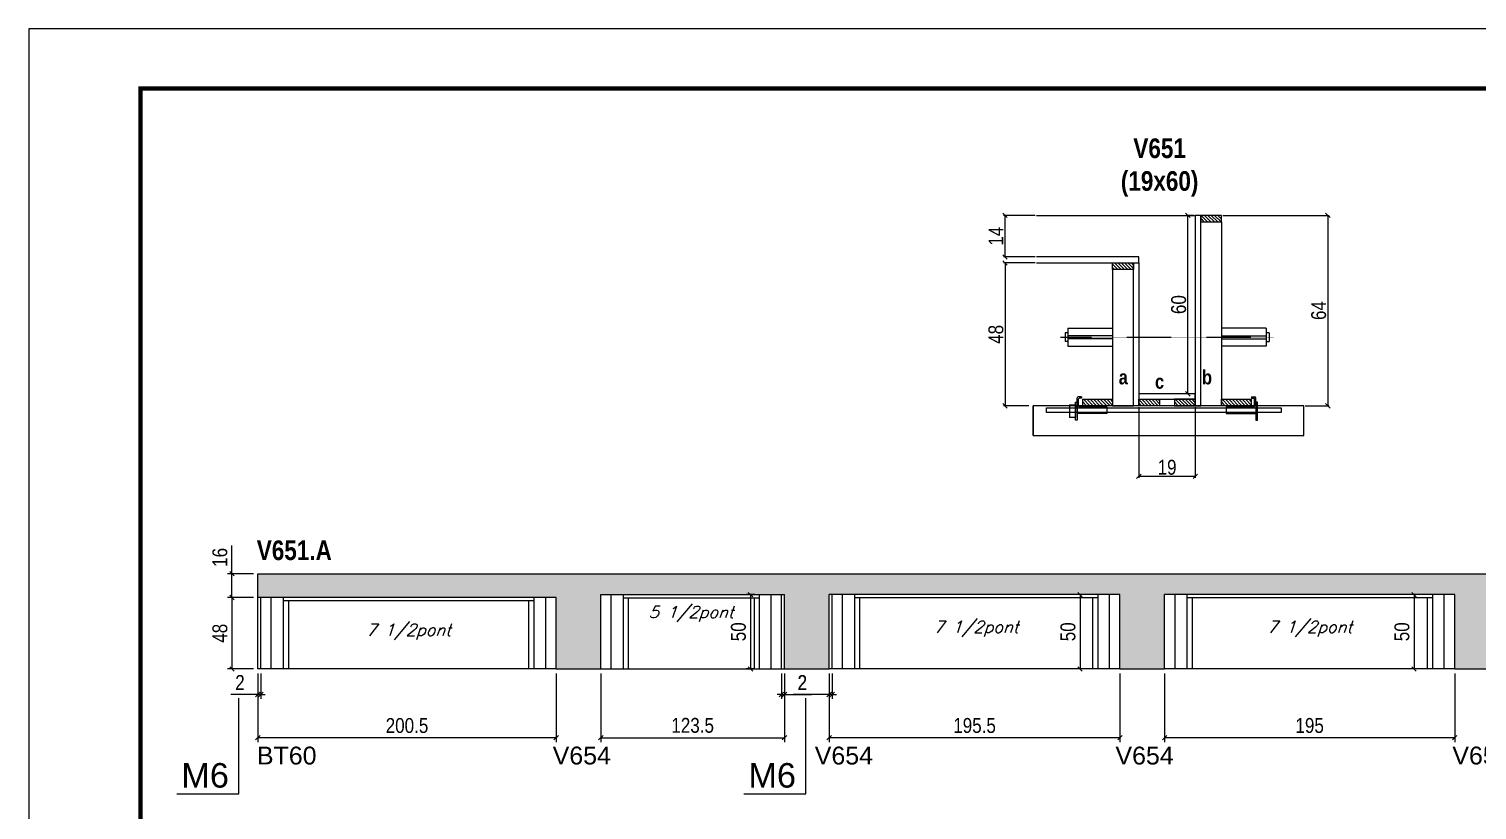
# Model space of a CAD drawing. Extents: x 3309 to 9590, y -2522 to 14608.
# Drawn here: x 3309 to 4283, y 6043 to 6568 of the extents above; entities that cross this region are included whole.
import ezdxf

# ---------------------------------------------------------------- set-up
doc = ezdxf.new("R2010")
doc.units = 0
doc.linetypes.add('DASHED', pattern=[0.75, 0.5, -0.25])
doc.linetypes.add('HIDDEN', pattern=[0.375, 0.25, -0.125])
for name, color, linetype in [('5', 5, 'Continuous'), ('barrote', 251, 'Continuous'), ('COTA', 241, 'Continuous'), ('detalhes', 4, 'Continuous'), ('NOMENCLATURA', 7, 'Continuous'), ('Painéis', 200, 'Continuous'), ('presilha', 1, 'Continuous'), ('SARR_2.2x10', 60, 'Continuous'), ('SARR_2.2x7', 40, 'Continuous'), ('SARR_3.5x7', 81, 'Continuous'), ('TENSOR', 3, 'Continuous'), ('texto', 7, 'Continuous')]:
    doc.layers.add(name, color=color, linetype=linetype)
for name, color, linetype, lineweight in [('CONCRETO', 251, 'Continuous', 25), ('Folhas', 255, 'Continuous', 9), ('SARRAFO DE PRESSAO', 251, 'DASHED', 9), ('SCO-___-LAJ', 2, 'Continuous', 0)]:
    doc.layers.add(name, color=color, linetype=linetype, lineweight=lineweight)
doc.styles.add('COTA TECNICA', font='techl___.ttf', dxfattribs={"height": 10})
doc.styles.add('COTA TECNICA 2X', font='techl___.ttf', dxfattribs={"height": 10})
doc.styles.add('Romans', font='romans.shx')
doc.styles.get("Standard").update_dxf_attribs({"font": 'arial.ttf'})
doc.styles.add('TECNICA', font='techb___.ttf', dxfattribs={"height": 10})
doc.dimstyles.new('PAINEL', dxfattribs={"dimtxt": 10, "dimasz": 3, "dimexe": 3, "dimexo": 3, "dimgap": 3, "dimtad": 1, "dimdec": 1, "dimzin": 12, "dimdsep": 46, "dimtxsty": 'COTA TECNICA', "dimblk1": 'OBLIQUE', "dimblk2": 'OBLIQUE', "dimsah": 1, "dimcen": 0.9, "dimclrd": 4, "dimclre": 4, "dimclrt": 240, "dimadec": 1, "dimazin": 3, "dimtfac": 1, "dimtdec": 1, "dimtmove": 0, "dimatfit": 3, "dimfxl": 1, "dimtolj": 1, "dimtzin": 12, "dimarcsym": 0})
doc.dimstyles.new('SECAO', dxfattribs={"dimscale": 0.333333, "dimtxt": 5, "dimasz": 9, "dimexe": 3, "dimexo": 3, "dimgap": 3, "dimtad": 1, "dimdec": 1, "dimlfac": 0.5, "dimzin": 12, "dimdsep": 46, "dimtxsty": 'COTA TECNICA 2X', "dimblk1": 'OBLIQUE', "dimblk2": 'OBLIQUE', "dimsah": 1, "dimcen": 0.9, "dimclrd": 4, "dimclre": 4, "dimclrt": 240, "dimadec": 1, "dimazin": 3, "dimtfac": 1, "dimtdec": 1, "dimtmove": 0, "dimatfit": 3, "dimfxl": 1, "dimtolj": 1, "dimtzin": 12, "dimarcsym": 0})
pattern_1 = [(135, (37290.9078, -117197.614), (-1.122532015, -1.122532015), [])]

# ---------------------------------------------------------------- blocks, each defined once
blk = doc.blocks.new('9999999999')
at = {"layer": 'Folhas'}
blk.add_lwpolyline([(98138.98, 34190.21), (99623.98, 34190.21), (99623.98, 35240.21), (98138.98, 35240.21)], close=True, dxfattribs=at)
at = {"layer": 'Folhas', "color": 30, "const_width": 3}
blk.add_lwpolyline([(98213.98, 34230.21), (99583.98, 34230.21), (99583.98, 35200.21), (98213.98, 35200.21)], close=True, dxfattribs=at)
blk = doc.blocks.new('_Oblique')
at = {"color": 0, "linetype": 'ByBlock', "lineweight": -2}
blk.add_line((-0.5, -0.5), (0.5, 0.5), dxfattribs=at)
blk = doc.blocks.new('*D876')
at = {"layer": 'COTA', "color": 4, "lineweight": -2, "transparency": 16777216}
for p, q in [((4055.37, 6313.56), (4055.37, 6266.08)), ((4093.37, 6313.56), (4093.37, 6266.08)), ((4093.37, 6267.08), (4055.37, 6267.08))]:
    blk.add_line(p, q, dxfattribs=at)
at = {"layer": 'Defpoints', "color": 0, "transparency": 16777216}
for p in [(4055.37, 6314.56), (4093.37, 6314.56), (4055.37, 6267.08)]:
    blk.add_point(p, dxfattribs=at)
at = {"layer": 'COTA', "color": 4, "lineweight": -2, "transparency": 16777216, "xscale": 3, "yscale": 3, "zscale": 3, "rotation": 180}
blk.add_blockref('_Oblique', (4055.37, 6267.08), dxfattribs=at)
at = {"layer": 'COTA', "color": 4, "lineweight": -2, "transparency": 16777216, "xscale": 3, "yscale": 3, "zscale": 3}
blk.add_blockref('_Oblique', (4093.37, 6267.08), dxfattribs=at)
at = {"layer": 'COTA', "color": 240, "transparency": 16777216, "insert": (4074.37, 6273.17), "char_height": 10, "attachment_point": 5, "style": 'COTA TECNICA 2X'}
blk.add_mtext('\\A1;19', dxfattribs=at)
blk = doc.blocks.new('PRESILHA METÁLICA 1')
at = {"layer": 'presilha'}
for p, q in [((6, 15.5), (7.5, 15.5)), ((6, -2.5), (6, 15.5)), ((7.5, 10.6), (7.5, 19.9)), ((7.5, 15.5), (7.5, -2.5)), ((12, 21), (8.6, 21)), ((9, 11.6), (9, 18.9)), ((12, 19.5), (9.6, 19.5)), ((12, 21), (12, 19.5)), ((0, 13), (6, 13)), ((0, 13), (0, 0)), ((6, 0), (0, 0)), ((6, 13), (6, 0)), ((37.5, 4.1), (7.5, 4.1)), ((37.5, 11), (9.6, 11)), ((37.5, 11), (37.5, 4.1)), ((7.5, -2.5), (6, -2.5))]:
    blk.add_line(p, q, dxfattribs=at)
for centre, radius, start, end in [((8.6, 19.9), 1.14, 90, 180), ((9.6, 18.9), 0.57, 90, 180), ((9.6, 11.6), 0.57, 180, 270)]:
    blk.add_arc(centre, radius, start, end, dxfattribs=at)
blk = doc.blocks.new('PRESILHA METÁLICA 2')
at = {"layer": 'presilha'}
for p, q in [((-5.2, 23.5), (-5.2, 22)), ((-5.2, 23.5), (-1.9, 23.5)), ((-5.2, 22), (-2.8, 22)), ((-2.2, 14.1), (-2.2, 21.4)), ((0.8, 18), (-0.8, 18)), ((-0.8, 18), (-0.8, 0)), ((-0.8, 14.6), (-0.8, 22.4)), ((0.8, 0), (0.8, 18)), ((-30.8, 13.5), (-30.8, 6.6)), ((-30.8, 13.5), (-2.8, 13.5)), ((-30.8, 6.6), (-0.8, 6.6)), ((-0.8, 0), (0.8, 0))]:
    blk.add_line(p, q, dxfattribs=at)
for centre, radius, start, end in [((-2.8, 21.4), 0.57, 0, 90), ((-1.9, 22.4), 1.14, 0, 90), ((-2.8, 14.1), 0.57, 270, 0)]:
    blk.add_arc(centre, radius, start, end, dxfattribs=at)
blk = doc.blocks.new('*D877')
at = {"layer": 'COTA', "color": 4, "lineweight": -2, "transparency": 16777216}
for p, q in [((4111.97, 6442.56), (4183.42, 6442.56)), ((4182.42, 6442.56), (4182.42, 6314.56)), ((4167.18, 6314.56), (4183.42, 6314.56))]:
    blk.add_line(p, q, dxfattribs=at)
at = {"layer": 'Defpoints', "color": 0, "transparency": 16777216}
for p in [(4110.97, 6442.56), (4166.18, 6314.56), (4182.42, 6314.56)]:
    blk.add_point(p, dxfattribs=at)
at = {"layer": 'COTA', "color": 4, "lineweight": -2, "transparency": 16777216, "xscale": 3, "yscale": 3, "zscale": 3}
for p, rotation in [((4182.42, 6442.56), 90), ((4182.42, 6314.56), 270)]:
    blk.add_blockref('_Oblique', p, dxfattribs=dict(at, rotation=rotation))
at = {"layer": 'COTA', "color": 240, "transparency": 16777216, "insert": (4176.31, 6378.56), "char_height": 10, "attachment_point": 5, "rotation": 90, "style": 'COTA TECNICA 2X'}
blk.add_mtext('\\A1;64', dxfattribs=at)
blk = doc.blocks.new('*D878')
at = {"layer": 'COTA', "color": 4, "lineweight": -2, "transparency": 16777216}
for p, q in [((3985.67, 6410.56), (3964.45, 6410.56)), ((3965.45, 6410.56), (3965.45, 6314.56)), ((3981.56, 6314.56), (3964.45, 6314.56))]:
    blk.add_line(p, q, dxfattribs=at)
at = {"layer": 'Defpoints', "color": 0, "transparency": 16777216}
for p in [(3986.67, 6410.56, 0), (3965.45, 6314.56), (3982.56, 6314.56)]:
    blk.add_point(p, dxfattribs=at)
at = {"layer": 'COTA', "color": 4, "lineweight": -2, "transparency": 16777216, "xscale": 3, "yscale": 3, "zscale": 3}
for p, rotation in [((3965.45, 6410.56), 90), ((3965.45, 6314.56), 270)]:
    blk.add_blockref('_Oblique', p, dxfattribs=dict(at, rotation=rotation))
at = {"layer": 'COTA', "color": 240, "transparency": 16777216, "insert": (3959.36, 6362.56), "char_height": 10, "attachment_point": 5, "rotation": 90, "style": 'COTA TECNICA 2X'}
blk.add_mtext('\\A1;48', dxfattribs=at)
blk = doc.blocks.new('*D879')
at = {"layer": 'COTA', "color": 4, "lineweight": -2, "transparency": 16777216}
for p, q in [((4092.37, 6442.56), (4087.3, 6442.56)), ((4088.3, 6322.56), (4088.3, 6442.56)), ((4092.37, 6322.56), (4087.3, 6322.56))]:
    blk.add_line(p, q, dxfattribs=at)
at = {"layer": 'Defpoints', "color": 0, "transparency": 16777216}
for p in [(4088.3, 6442.56), (4093.37, 6442.56), (4093.37, 6322.56)]:
    blk.add_point(p, dxfattribs=at)
at = {"layer": 'COTA', "color": 4, "lineweight": -2, "transparency": 16777216, "xscale": 3, "yscale": 3, "zscale": 3}
for p, rotation in [((4088.3, 6442.56), 90), ((4088.3, 6322.56), 270)]:
    blk.add_blockref('_Oblique', p, dxfattribs=dict(at, rotation=rotation))
at = {"layer": 'COTA', "color": 240, "transparency": 16777216, "insert": (4082.19, 6382.56), "char_height": 10, "attachment_point": 5, "rotation": 90, "style": 'COTA TECNICA 2X'}
blk.add_mtext('\\A1;60', dxfattribs=at)
blk = doc.blocks.new('*D880')
at = {"layer": 'COTA', "color": 4, "lineweight": -2, "transparency": 16777216}
for p, q in [((3985.67, 6442.56), (3964.45, 6442.56)), ((3965.45, 6414.56), (3965.45, 6442.56)), ((3985.67, 6414.56), (3964.45, 6414.56))]:
    blk.add_line(p, q, dxfattribs=at)
at = {"layer": 'Defpoints', "color": 0, "transparency": 16777216}
for p in [(3965.45, 6442.56), (3986.67, 6442.56), (3986.67, 6414.56)]:
    blk.add_point(p, dxfattribs=at)
at = {"layer": 'COTA', "color": 4, "lineweight": -2, "transparency": 16777216, "xscale": 3, "yscale": 3, "zscale": 3}
for p, rotation in [((3965.45, 6442.56), 90), ((3965.45, 6414.56), 270)]:
    blk.add_blockref('_Oblique', p, dxfattribs=dict(at, rotation=rotation))
at = {"layer": 'COTA', "color": 240, "transparency": 16777216, "insert": (3959.38, 6428.56), "char_height": 10, "attachment_point": 5, "rotation": 90, "style": 'COTA TECNICA 2X'}
blk.add_mtext('\\A1;14', dxfattribs=at)
blk = doc.blocks.new('*D882')
at = {"layer": 'COTA', "color": 4, "linetype": 'ByBlock', "lineweight": -2, "transparency": 16777216}
for p, q in [((3463.23, 6134.65), (3463.23, 6088.47)), ((3663.73, 6134.65), (3663.73, 6088.47)), ((3663.73, 6091.47), (3463.23, 6091.47))]:
    blk.add_line(p, q, dxfattribs=at)
at = {"layer": 'Defpoints', "color": 0, "linetype": 'ByBlock', "transparency": 16777216}
for p in [(3463.23, 6137.65), (3663.73, 6137.65), (3463.23, 6091.47)]:
    blk.add_point(p, dxfattribs=at)
at = {"layer": 'COTA', "color": 4, "linetype": 'ByBlock', "lineweight": -2, "transparency": 16777216, "xscale": 3, "yscale": 3, "zscale": 3, "rotation": 180}
blk.add_blockref('_Oblique', (3463.23, 6091.47), dxfattribs=at)
at = {"layer": 'COTA', "color": 4, "linetype": 'ByBlock', "lineweight": -2, "transparency": 16777216, "xscale": 3, "yscale": 3, "zscale": 3}
blk.add_blockref('_Oblique', (3663.73, 6091.47), dxfattribs=at)
at = {"layer": 'COTA', "color": 240, "linetype": 'ByBlock', "transparency": 16777216, "insert": (3563.48, 6099.58), "char_height": 10, "attachment_point": 5, "style": 'COTA TECNICA'}
blk.add_mtext('\\A1;200.5', dxfattribs=at)
blk = doc.blocks.new('*D883')
at = {"layer": 'COTA', "color": 4, "lineweight": -2, "transparency": 16777216}
for p, q in [((3463.23, 6134.65), (3463.23, 6117.53)), ((3465.23, 6134.65), (3465.23, 6117.53)), ((3463.23, 6120.53), (3445.12, 6120.53)), ((3465.23, 6120.53), (3463.23, 6120.53)), ((3465.23, 6120.53), (3468.23, 6120.53))]:
    blk.add_line(p, q, dxfattribs=at)
at = {"layer": 'Defpoints', "color": 0, "transparency": 16777216}
for p in [(3463.23, 6137.65), (3465.23, 6137.65), (3463.23, 6120.53)]:
    blk.add_point(p, dxfattribs=at)
at = {"layer": 'COTA', "color": 4, "lineweight": -2, "transparency": 16777216, "xscale": 3, "yscale": 3, "zscale": 3}
blk.add_blockref('_Oblique', (3463.23, 6120.53), dxfattribs=at)
at = {"layer": 'COTA', "color": 4, "lineweight": -2, "transparency": 16777216, "xscale": 3, "yscale": 3, "zscale": 3, "rotation": 180}
blk.add_blockref('_Oblique', (3465.23, 6120.53), dxfattribs=at)
at = {"layer": 'COTA', "color": 240, "transparency": 16777216, "insert": (3451.18, 6128.53), "char_height": 10, "attachment_point": 5, "style": 'COTA TECNICA'}
blk.add_mtext('\\A1;2', dxfattribs=at)
blk = doc.blocks.new('*D884')
at = {"layer": 'COTA', "color": 4, "linetype": 'ByBlock', "lineweight": -2, "transparency": 16777216}
for p, q in [((3693.73, 6134.65), (3693.73, 6088.47)), ((3817.23, 6134.65), (3817.23, 6088.47)), ((3693.73, 6091.47), (3817.23, 6091.47))]:
    blk.add_line(p, q, dxfattribs=at)
at = {"layer": 'Defpoints', "color": 0, "linetype": 'ByBlock', "transparency": 16777216}
for p in [(3693.73, 6137.65), (3817.23, 6137.65), (3817.23, 6091.47)]:
    blk.add_point(p, dxfattribs=at)
at = {"layer": 'COTA', "color": 4, "linetype": 'ByBlock', "lineweight": -2, "transparency": 16777216, "xscale": 3, "yscale": 3, "zscale": 3, "rotation": 180}
blk.add_blockref('_Oblique', (3693.73, 6091.47), dxfattribs=at)
at = {"layer": 'COTA', "color": 4, "linetype": 'ByBlock', "lineweight": -2, "transparency": 16777216, "xscale": 3, "yscale": 3, "zscale": 3}
blk.add_blockref('_Oblique', (3817.23, 6091.47), dxfattribs=at)
at = {"layer": 'COTA', "color": 240, "linetype": 'ByBlock', "transparency": 16777216, "insert": (3755.48, 6099.69), "char_height": 10, "attachment_point": 5, "style": 'COTA TECNICA'}
blk.add_mtext('\\A1;123.5', dxfattribs=at)
blk = doc.blocks.new('*D885')
at = {"layer": 'COTA', "color": 4, "lineweight": -2, "transparency": 16777216}
for p, q in [((3815.23, 6134.65), (3815.23, 6117.53)), ((3817.23, 6134.65), (3817.23, 6117.53)), ((3815.23, 6120.53), (3812.23, 6120.53)), ((3815.23, 6120.53), (3817.23, 6120.53)), ((3817.23, 6120.53), (3835.34, 6120.53))]:
    blk.add_line(p, q, dxfattribs=at)
at = {"layer": 'Defpoints', "color": 0, "transparency": 16777216}
for p in [(3815.23, 6137.65), (3817.23, 6137.65), (3817.23, 6120.53)]:
    blk.add_point(p, dxfattribs=at)
at = {"layer": 'COTA', "color": 4, "lineweight": -2, "transparency": 16777216, "xscale": 3, "yscale": 3, "zscale": 3}
blk.add_blockref('_Oblique', (3815.23, 6120.53), dxfattribs=at)
at = {"layer": 'COTA', "color": 4, "lineweight": -2, "transparency": 16777216, "xscale": 3, "yscale": 3, "zscale": 3, "rotation": 180}
blk.add_blockref('_Oblique', (3817.23, 6120.53), dxfattribs=at)
at = {"layer": 'COTA', "color": 240, "transparency": 16777216, "insert": (3829.29, 6128.53), "char_height": 10, "attachment_point": 5, "style": 'COTA TECNICA'}
blk.add_mtext('\\A1;2', dxfattribs=at)
blk = doc.blocks.new('*D886')
at = {"layer": 'COTA', "color": 4, "linetype": 'ByBlock', "lineweight": -2, "transparency": 16777216}
for p, q in [((3847.23, 6134.65), (3847.23, 6088.47)), ((4042.73, 6134.65), (4042.73, 6088.47)), ((4042.73, 6091.47), (3847.23, 6091.47))]:
    blk.add_line(p, q, dxfattribs=at)
at = {"layer": 'Defpoints', "color": 0, "linetype": 'ByBlock', "transparency": 16777216}
for p in [(3847.23, 6137.65), (4042.73, 6137.65), (3847.23, 6091.47)]:
    blk.add_point(p, dxfattribs=at)
at = {"layer": 'COTA', "color": 4, "linetype": 'ByBlock', "lineweight": -2, "transparency": 16777216, "xscale": 3, "yscale": 3, "zscale": 3, "rotation": 180}
blk.add_blockref('_Oblique', (3847.23, 6091.47), dxfattribs=at)
at = {"layer": 'COTA', "color": 4, "linetype": 'ByBlock', "lineweight": -2, "transparency": 16777216, "xscale": 3, "yscale": 3, "zscale": 3}
blk.add_blockref('_Oblique', (4042.73, 6091.47), dxfattribs=at)
at = {"layer": 'COTA', "color": 240, "linetype": 'ByBlock', "transparency": 16777216, "insert": (3944.98, 6099.61), "char_height": 10, "attachment_point": 5, "style": 'COTA TECNICA'}
blk.add_mtext('\\A1;195.5', dxfattribs=at)
blk = doc.blocks.new('*D887')
at = {"layer": 'COTA', "color": 4, "lineweight": -2, "transparency": 16777216}
for p, q in [((3847.23, 6134.65), (3847.23, 6117.53)), ((3849.23, 6134.65), (3849.23, 6117.53)), ((3847.23, 6120.53), (3823.07, 6120.53)), ((3849.23, 6120.53), (3847.23, 6120.53)), ((3849.23, 6120.53), (3852.23, 6120.53))]:
    blk.add_line(p, q, dxfattribs=at)
at = {"layer": 'Defpoints', "color": 0, "transparency": 16777216}
for p in [(3847.23, 6137.65), (3849.23, 6137.65), (3847.23, 6120.53)]:
    blk.add_point(p, dxfattribs=at)
at = {"layer": 'COTA', "color": 4, "lineweight": -2, "transparency": 16777216, "xscale": 3, "yscale": 3, "zscale": 3}
blk.add_blockref('_Oblique', (3847.23, 6120.53), dxfattribs=at)
at = {"layer": 'COTA', "color": 4, "lineweight": -2, "transparency": 16777216, "xscale": 3, "yscale": 3, "zscale": 3, "rotation": 180}
blk.add_blockref('_Oblique', (3849.23, 6120.53), dxfattribs=at)
at = {"layer": 'COTA', "color": 240, "transparency": 16777216, "insert": (3829.12, 6128.53), "char_height": 10, "attachment_point": 5, "style": 'COTA TECNICA'}
blk.add_mtext('\\A1;2', dxfattribs=at)
blk = doc.blocks.new('*D888')
at = {"layer": 'COTA', "color": 4, "linetype": 'ByBlock', "lineweight": -2, "transparency": 16777216}
for p, q in [((4072.73, 6134.65), (4072.73, 6088.47)), ((4267.73, 6134.65), (4267.73, 6088.47)), ((4267.73, 6091.47), (4072.73, 6091.47))]:
    blk.add_line(p, q, dxfattribs=at)
at = {"layer": 'Defpoints', "color": 0, "linetype": 'ByBlock', "transparency": 16777216}
for p in [(4072.73, 6137.65), (4267.73, 6137.65), (4072.73, 6091.47)]:
    blk.add_point(p, dxfattribs=at)
at = {"layer": 'COTA', "color": 4, "linetype": 'ByBlock', "lineweight": -2, "transparency": 16777216, "xscale": 3, "yscale": 3, "zscale": 3, "rotation": 180}
blk.add_blockref('_Oblique', (4072.73, 6091.47), dxfattribs=at)
at = {"layer": 'COTA', "color": 4, "linetype": 'ByBlock', "lineweight": -2, "transparency": 16777216, "xscale": 3, "yscale": 3, "zscale": 3}
blk.add_blockref('_Oblique', (4267.73, 6091.47), dxfattribs=at)
at = {"layer": 'COTA', "color": 240, "linetype": 'ByBlock', "transparency": 16777216, "insert": (4170.23, 6099.61), "char_height": 10, "attachment_point": 5, "style": 'COTA TECNICA'}
blk.add_mtext('\\A1;195', dxfattribs=at)
blk = doc.blocks.new('*D900')
at = {"layer": 'COTA', "color": 4, "lineweight": -2, "transparency": 16777216}
for p, q in [((3460.23, 6185.65), (3442.83, 6185.65)), ((3445.83, 6185.65), (3445.83, 6137.65)), ((3460.23, 6137.65), (3442.83, 6137.65))]:
    blk.add_line(p, q, dxfattribs=at)
at = {"layer": 'Defpoints', "color": 0, "transparency": 16777216}
for p in [(3463.23, 6185.65), (3445.83, 6137.65), (3463.23, 6137.65)]:
    blk.add_point(p, dxfattribs=at)
at = {"layer": 'COTA', "color": 4, "lineweight": -2, "transparency": 16777216, "xscale": 3, "yscale": 3, "zscale": 3}
for p, rotation in [((3445.83, 6185.65), 90), ((3445.83, 6137.65), 270)]:
    blk.add_blockref('_Oblique', p, dxfattribs=dict(at, rotation=rotation))
at = {"layer": 'COTA', "color": 240, "transparency": 16777216, "insert": (3437.73, 6161.65), "char_height": 10, "attachment_point": 5, "rotation": 90, "style": 'COTA TECNICA'}
blk.add_mtext('\\A1;48', dxfattribs=at)
blk = doc.blocks.new('*D901')
at = {"layer": 'COTA', "color": 4, "lineweight": -2, "transparency": 16777216}
for p, q in [((3445.83, 6201.65), (3445.83, 6220.67)), ((3460.23, 6201.65), (3442.83, 6201.65)), ((3445.83, 6185.65), (3445.83, 6201.65)), ((3460.23, 6185.65), (3442.83, 6185.65))]:
    blk.add_line(p, q, dxfattribs=at)
at = {"layer": 'Defpoints', "color": 0, "transparency": 16777216}
for p in [(3445.83, 6201.65), (3463.23, 6201.65), (3463.23, 6185.65)]:
    blk.add_point(p, dxfattribs=at)
at = {"layer": 'COTA', "color": 4, "lineweight": -2, "transparency": 16777216, "xscale": 3, "yscale": 3, "zscale": 3}
for p, rotation in [((3445.83, 6201.65), 90), ((3445.83, 6185.65), 270)]:
    blk.add_blockref('_Oblique', p, dxfattribs=dict(at, rotation=rotation))
at = {"layer": 'COTA', "color": 240, "transparency": 16777216, "insert": (3437.73, 6212.66), "char_height": 10, "attachment_point": 5, "rotation": 90, "style": 'COTA TECNICA'}
blk.add_mtext('\\A1;16', dxfattribs=at)
blk = doc.blocks.new('*D902')
at = {"layer": 'COTA', "color": 4, "lineweight": -2, "transparency": 16777216}
for p, q in [((3797.23, 6187.65), (3791.39, 6187.65)), ((3794.39, 6187.65), (3794.39, 6137.65)), ((3797.23, 6137.65), (3791.39, 6137.65))]:
    blk.add_line(p, q, dxfattribs=at)
at = {"layer": 'Defpoints', "color": 0, "transparency": 16777216}
for p in [(3800.23, 6187.65), (3794.39, 6137.65), (3800.23, 6137.65)]:
    blk.add_point(p, dxfattribs=at)
at = {"layer": 'COTA', "color": 4, "lineweight": -2, "transparency": 16777216, "xscale": 3, "yscale": 3, "zscale": 3}
for p, rotation in [((3794.39, 6187.65), 90), ((3794.39, 6137.65), 270)]:
    blk.add_blockref('_Oblique', p, dxfattribs=dict(at, rotation=rotation))
at = {"layer": 'COTA', "color": 240, "transparency": 16777216, "insert": (3786.28, 6162.65), "char_height": 10, "attachment_point": 5, "rotation": 90, "style": 'COTA TECNICA'}
blk.add_mtext('\\A1;50', dxfattribs=at)
blk = doc.blocks.new('*D903')
at = {"layer": 'COTA', "color": 4, "lineweight": -2, "transparency": 16777216}
for p, q in [((4024.73, 6187.65), (4012.91, 6187.65)), ((4015.91, 6187.65), (4015.91, 6137.65)), ((4024.73, 6137.65), (4012.91, 6137.65))]:
    blk.add_line(p, q, dxfattribs=at)
at = {"layer": 'Defpoints', "color": 0, "transparency": 16777216}
for p in [(4027.73, 6187.65), (4015.91, 6137.65), (4027.73, 6137.65)]:
    blk.add_point(p, dxfattribs=at)
at = {"layer": 'COTA', "color": 4, "lineweight": -2, "transparency": 16777216, "xscale": 3, "yscale": 3, "zscale": 3}
for p, rotation in [((4015.91, 6187.65), 90), ((4015.91, 6137.65), 270)]:
    blk.add_blockref('_Oblique', p, dxfattribs=dict(at, rotation=rotation))
at = {"layer": 'COTA', "color": 240, "transparency": 16777216, "insert": (4007.8, 6162.65), "char_height": 10, "attachment_point": 5, "rotation": 90, "style": 'COTA TECNICA'}
blk.add_mtext('\\A1;50', dxfattribs=at)
blk = doc.blocks.new('*D904')
at = {"layer": 'COTA', "color": 4, "lineweight": -2, "transparency": 16777216}
for p, q in [((4249.73, 6187.65), (4237.39, 6187.65)), ((4240.39, 6187.65), (4240.39, 6137.65)), ((4249.73, 6137.65), (4237.39, 6137.65))]:
    blk.add_line(p, q, dxfattribs=at)
at = {"layer": 'Defpoints', "color": 0, "transparency": 16777216}
for p in [(4252.73, 6187.65), (4240.39, 6137.65), (4252.73, 6137.65)]:
    blk.add_point(p, dxfattribs=at)
at = {"layer": 'COTA', "color": 4, "lineweight": -2, "transparency": 16777216, "xscale": 3, "yscale": 3, "zscale": 3}
for p, rotation in [((4240.39, 6187.65), 90), ((4240.39, 6137.65), 270)]:
    blk.add_blockref('_Oblique', p, dxfattribs=dict(at, rotation=rotation))
at = {"layer": 'COTA', "color": 240, "transparency": 16777216, "insert": (4232.28, 6162.65), "char_height": 10, "attachment_point": 5, "rotation": 90, "style": 'COTA TECNICA'}
blk.add_mtext('\\A1;50', dxfattribs=at)

msp = doc.modelspace()

# ---------------------------------------------------------------- hatches: boundary and pattern name
at = {"layer": 'COTA'}
h = msp.add_hatch(dxfattribs=at)
h.set_pattern_fill('AR-CONC', color=256, scale=0.03)
h.set_pattern_definition([(50, (-97.9818, 0), (5.46554, -0.4781726), [0.5715, -6.2865]), (355, (-97.982, 0), (-1.0573026, 5.7317054), [0.4572, -5.0292175]), (100.451445, (-97.5263, -0.04), (4.4082374, 5.2535326), [0.4857003, -5.3427073]), (46.1842, (-97.982, 1.524), (8.132371, -1.26127), [0.85725, -9.42975]), (96.63556, (-97.304, 1.419), (7.122124, 7.422784), [0.728551, -8.014068]), (351.18415, (-97.982, 1.524), (7.122124, 7.422784), [0.685799, -7.543792]), (21, (-97.2198, 1.143), (4.5484317, -3.067956), [0.5715, -6.2865]), (326, (-97.22, 1.143), (1.854061, 5.525639), [0.4572, -5.0292]), (71.451445, (-96.8407, 0.8873), (6.4024926, 2.457683), [0.4857003, -5.342698]), (37.5, (-97.9818, 0), (0.0926581, 2.53665117), [0, -4.96824, 0, -5.1054, 0, -5.04825]), (7.5, (-97.9818, 0), (2.0045899, 3.0054172), [0, -2.91084, 0, -4.85394, 0, -1.92405]), (327.5, (-99.681, 0), (4.06771786, -0.1718623), [0, -1.905, 0, -5.9436, 0, -7.8867]), (317.5, (-100.443, 0), (4.4438754, 0.7627947), [0, -2.4765, 0, -3.94716, 0, -5.6007])])
h.paths.add_polyline_path([(4267.73, 6137.65), (4297.73, 6137.65), (4297.73, 6172.65), (4483.73, 6172.65), (4483.73, 6239.65), (4448.73, 6239.65), (4448.73, 6201.65), (4448.73, 6186.65), (4297.73, 6186.65), (4297.73, 6201.65), (3463.23, 6201.65), (3463.23, 6185.65), (3663.73, 6185.65), (3663.73, 6137.65), (3693.73, 6137.65), (3693.73, 6187.65), (3817.23, 6187.65), (3817.23, 6137.65), (3847.23, 6137.65), (3847.23, 6187.65), (4042.73, 6187.65), (4042.73, 6137.65), (4072.73, 6137.65), (4072.73, 6187.65), (4267.73, 6187.65)])
at = {"layer": 'SARR_2.2x10'}
h = msp.add_hatch(dxfattribs=at)
h.set_pattern_fill('ANSI31', color=256, scale=0.5, angle=90)
h.set_pattern_definition([(135, (37211.3078, -117197.614), (-1.122532015, -1.122532015), [])])
h.paths.add_polyline_path([(4017.77, 6318.96), (4017.77, 6314.56), (4037.77, 6314.56), (4037.77, 6318.96)])
h = msp.add_hatch(dxfattribs=at)
h.set_pattern_fill('ANSI31', color=256, scale=0.5, angle=90)
h.set_pattern_definition([(135, (37304.5078, -117197.614), (-1.122532015, -1.122532015), [])])
h.paths.add_polyline_path([(4110.97, 6318.96), (4110.97, 6314.56), (4130.97, 6314.56), (4130.97, 6318.96)])
at = {"layer": 'SARR_2.2x7'}
h = msp.add_hatch(dxfattribs=at)
h.set_pattern_fill('ANSI31', color=256, scale=0.5, angle=90)
h.set_pattern_definition([(135, (37225.3078, -117074.014), (-1.122532015, -1.122532015), [])])
h.paths.add_polyline_path([(4096.97, 6442.56), (4096.97, 6438.16), (4110.97, 6438.16), (4110.97, 6442.56)])
h = msp.add_hatch(dxfattribs=at)
h.set_pattern_fill('ANSI31', color=256, scale=0.5, angle=90)
h.set_pattern_definition([(135, (37205.3078, -117106.014), (-1.122532015, -1.122532015), [])])
h.paths.add_polyline_path([(4051.77, 6410.56), (4051.77, 6406.16), (4037.77, 6406.16), (4037.77, 6410.56)])
h = msp.add_hatch(dxfattribs=at)
h.set_pattern_fill('ANSI31', color=256, scale=0.5, angle=90)
h.set_pattern_definition(pattern_1)
h.paths.add_polyline_path([(4069.37, 6314.56), (4069.37, 6318.96), (4055.37, 6318.96), (4055.37, 6314.56)])
h = msp.add_hatch(dxfattribs=at)
h.set_pattern_fill('ANSI31', color=256, scale=0.5, angle=90)
h.set_pattern_definition(pattern_1)
h.paths.add_polyline_path([(4079.37, 6318.96), (4079.37, 6314.56), (4093.37, 6314.56), (4093.37, 6318.96)])

# ---------------------------------------------------------------- linework, layer by layer
at = {"ltscale": 3}
for p, q in [((4007.77, 6366.65), (4007.77, 6354.65)), ((4007.77, 6366.65), (4037.77, 6366.65)), ((4140.97, 6366.65), (4110.97, 6366.65)), ((4140.97, 6366.65), (4140.97, 6354.65)), ((4005.77, 6363.65), (4005.77, 6357.65)), ((4007.77, 6363.65), (4005.77, 6363.65)), ((4007.77, 6357.65), (4005.77, 6357.65)), ((4037.77, 6361.65), (4007.77, 6361.65)), ((4037.77, 6359.65), (4007.77, 6359.65)), ((4110.97, 6361.65), (4140.97, 6361.65)), ((4110.97, 6359.65), (4140.97, 6359.65)), ((4142.97, 6363.65), (4140.97, 6363.65)), ((4140.97, 6357.65), (4142.97, 6357.65)), ((4142.97, 6363.65), (4142.97, 6357.65)), ((4007.77, 6354.65), (4037.77, 6354.65)), ((4140.97, 6354.65), (4110.97, 6354.65))]:
    msp.add_line(p, q, dxfattribs=at)
at = {"layer": 'barrote'}
msp.add_lwpolyline([(3984.31, 6294.56), (4166.23, 6294.56), (4166.23, 6314.56), (3984.31, 6314.56)], close=True, dxfattribs=at)
at = {"layer": 'CONCRETO', "linetype": 'Continuous'}
msp.add_line((3986.67, 6442.56), (4093.37, 6442.56), dxfattribs=at)
at = {"layer": 'COTA'}
for p, q in [((3463.23, 6185.65), (3463.23, 6201.65)), ((3463.23, 6201.65), (4297.73, 6201.65)), ((3663.73, 6137.65), (3693.73, 6137.65)), ((3817.23, 6137.65), (3847.23, 6137.65)), ((4042.73, 6137.65), (4072.73, 6137.65)), ((4267.73, 6137.65), (4297.73, 6137.65))]:
    msp.add_line(p, q, dxfattribs=at)
at = {"layer": 'detalhes', "color": 250}
msp.add_line((3984.31, 6294.56), (3984.31, 6314.56), dxfattribs=at)
at = {"layer": 'NOMENCLATURA', "linetype": 'Continuous'}
for p, q in [((3450.5, 6053.71), (3450.5, 6118.02)), ((3831.67, 6053.71), (3831.67, 6118.02)), ((3408.7, 6053.71), (3450.5, 6053.71)), ((3789.87, 6053.71), (3831.67, 6053.71))]:
    msp.add_line(p, q, dxfattribs=at)
at = {"layer": 'Painéis', "linetype": 'ByBlock'}
for p, q in [((3663.73, 6185.65), (3463.23, 6185.65)), ((3463.23, 6137.65), (3463.23, 6185.65)), ((3465.23, 6137.65), (3465.23, 6185.65)), ((3663.73, 6137.65), (3663.73, 6185.65)), ((3693.73, 6187.65), (3817.23, 6187.65)), ((3693.73, 6137.65), (3693.73, 6187.65)), ((3815.23, 6137.65), (3815.23, 6187.65)), ((3817.23, 6137.65), (3817.23, 6187.65)), ((4042.73, 6187.65), (3847.23, 6187.65)), ((3847.23, 6137.65), (3847.23, 6187.65)), ((3849.23, 6137.65), (3849.23, 6187.65)), ((4042.73, 6137.65), (4042.73, 6187.65)), ((4267.73, 6187.65), (4072.73, 6187.65)), ((4072.73, 6137.65), (4072.73, 6187.65)), ((4267.73, 6137.65), (4267.73, 6187.65)), ((3663.73, 6137.65), (3463.23, 6137.65)), ((3693.73, 6137.65), (3817.23, 6137.65)), ((4042.73, 6137.65), (3847.23, 6137.65)), ((4267.73, 6137.65), (4072.73, 6137.65))]:
    msp.add_line(p, q, dxfattribs=at)
at = {"layer": 'Painéis', "linetype": 'Continuous'}
for points in [[(4096.97, 6314.56), (4096.97, 6442.56), (4093.37, 6442.56), (4093.37, 6314.56)], [(4051.77, 6314.56), (4051.77, 6410.56), (4055.37, 6410.56), (4055.37, 6314.56)], [(4093.37, 6322.56), (4055.37, 6322.56), (4055.37, 6318.96), (4093.37, 6318.96)]]:
    msp.add_lwpolyline(points, close=True, dxfattribs=at)
msp.add_lwpolyline([(3986.67, 6410.56), (4055.37, 6410.56), (4055.37, 6414.56), (3986.67, 6414.56)], dxfattribs=at)
at = {"layer": 'SARR_2.2x10'}
for points in [[(4017.77, 6318.96), (4037.77, 6318.96), (4037.77, 6314.56), (4017.77, 6314.56)], [(4110.97, 6318.96), (4130.97, 6318.96), (4130.97, 6314.56), (4110.97, 6314.56)]]:
    msp.add_lwpolyline(points, close=True, dxfattribs=at)
at = {"layer": 'SARR_2.2x7', "linetype": 'Continuous'}
for p, q in [((3472.23, 6137.65), (3472.23, 6185.65)), ((3648.73, 6183.45), (3480.23, 6183.45)), ((3656.73, 6137.65), (3656.73, 6185.65)), ((3700.73, 6137.65), (3700.73, 6187.65)), ((3708.73, 6185.45), (3800.23, 6185.45)), ((3808.23, 6137.65), (3808.23, 6187.65)), ((3856.23, 6137.65), (3856.23, 6187.65)), ((4027.73, 6185.45), (3864.23, 6185.45)), ((4035.73, 6137.65), (4035.73, 6187.65)), ((4079.73, 6137.65), (4079.73, 6187.65)), ((4252.73, 6185.45), (4087.73, 6185.45)), ((4260.73, 6137.65), (4260.73, 6187.65))]:
    msp.add_line(p, q, dxfattribs=at)
at = {"layer": 'SARR_2.2x7', "elevation": 0}
for points in [[(4110.97, 6442.56), (4096.97, 6442.56), (4096.97, 6438.16), (4110.97, 6438.16)], [(4037.77, 6410.56), (4051.77, 6410.56), (4051.77, 6406.16), (4037.77, 6406.16)]]:
    msp.add_lwpolyline(points, close=True, dxfattribs=at)
at = {"layer": 'SARR_2.2x7'}
for points in [[(4055.37, 6318.96), (4069.37, 6318.96), (4069.37, 6314.56), (4055.37, 6314.56)], [(4093.37, 6318.96), (4079.37, 6318.96), (4079.37, 6314.56), (4093.37, 6314.56)]]:
    msp.add_lwpolyline(points, close=True, dxfattribs=at)
at = {"layer": 'SARR_3.5x7'}
for p, q in [((3480.23, 6185.65), (3480.23, 6137.65)), ((3483.73, 6183.45), (3483.73, 6137.65)), ((3645.23, 6183.45), (3645.23, 6137.65)), ((3648.73, 6185.65), (3648.73, 6137.65)), ((3708.73, 6187.65), (3708.73, 6137.65)), ((3712.23, 6185.45), (3712.23, 6137.65)), ((3796.73, 6185.45), (3796.73, 6137.65)), ((3800.23, 6187.65), (3800.23, 6137.65)), ((3864.23, 6187.65), (3864.23, 6137.65)), ((3867.73, 6185.45), (3867.73, 6137.65)), ((4024.23, 6185.45), (4024.23, 6137.65)), ((4027.73, 6187.65), (4027.73, 6137.65)), ((4087.73, 6187.65), (4087.73, 6137.65)), ((4091.23, 6185.45), (4091.23, 6137.65)), ((4249.23, 6185.45), (4249.23, 6137.65)), ((4252.73, 6187.65), (4252.73, 6137.65))]:
    msp.add_line(p, q, dxfattribs=at)
for points in [[(4096.97, 6438.16), (4110.97, 6438.16), (4110.97, 6314.56), (4096.97, 6314.56)], [(4051.77, 6406.16), (4037.77, 6406.16), (4037.77, 6314.56), (4051.77, 6314.56)]]:
    msp.add_lwpolyline(points, close=True, dxfattribs=at)
at = {"layer": 'SCO-___-LAJ', "color": 1}
msp.add_lwpolyline([(3993.32, 6313.22), (4151.15, 6313.22), (4151.15, 6310.02), (3993.32, 6310.02)], close=True, dxfattribs=at)
at = {"layer": 'TENSOR', "linetype": 'HIDDEN', "ltscale": 0.5}
msp.add_line((4002.77, 6360.65), (4146.27, 6360.65), dxfattribs=at)

# ---------------------------------------------------------------- block references
at = {"layer": 'presilha', "xscale": 0.6666666666666666, "yscale": 0.6666666666666666, "zscale": 0.6666666666666666}
for name, p in [('PRESILHA METÁLICA 1', (4008.9, 6306.59)), ('PRESILHA METÁLICA 2', (4134.65, 6304.92))]:
    msp.add_blockref(name, p, dxfattribs=at)
at = {"layer": 'SARRAFO DE PRESSAO', "color": 6, "linetype": 'ByBlock'}
msp.add_blockref('9999999999', (-94829.61, -28672.37), dxfattribs=at)

# ---------------------------------------------------------------- texts
at = {"layer": '5', "linetype": 'Continuous'}
for s, p in [('BT60', (3462.6, 6073.46)), ('V654', (3661.4, 6073.46)), ('V654', (3837.57, 6073.46)), ('V654', (4039.69, 6073.46)), ('V654', (4266.13, 6073.46))]:
    msp.add_text(s, height=12, rotation=0.00004, dxfattribs=at).set_placement(p)
at = {"layer": 'detalhes', "style": 'TECNICA'}
for s, p in [('b', (4097.87, 6328.94)), ('a', (4041.9, 6328.95)), ('c', (4066.26, 6326.03))]:
    msp.add_text(s, height=9.6, dxfattribs=at).set_placement(p)
at = {"layer": 'NOMENCLATURA', "style": 'TECNICA'}
msp.add_text('V651.A', height=13.2, dxfattribs=at).set_placement((3462.51, 6210.84))
at = {"layer": 'NOMENCLATURA', "linetype": 'Continuous'}
for p in [(3411.76, 6057.91), (3792.93, 6057.91)]:
    msp.add_text('M6', height=16.5, dxfattribs=at).set_placement(p)
at = {"layer": 'NOMENCLATURA', "insert": (4069.37, 6494.25), "char_height": 13.2, "attachment_point": 2, "style": 'TECNICA'}
msp.add_mtext_dynamic_manual_height_columns('V651\\P(19x60)', width=300.2766, gutter_width=1, heights=[0], dxfattribs=at)
at = {"layer": 'texto', "color": 2, "char_height": 8, "attachment_point": 5, "style": 'Romans'}
for s, insert in [('{\\Q19;\\C256;5 1/2pont}', (3754.48, 6174.59)), ('{\\Q19;\\C256;7 1/2pont}', (3945.98, 6164.65)), ('{\\Q19;\\C256;7 1/2pont}', (4170.23, 6164.65)), ('{\\Q19;\\C256;7 1/2pont}', (3564.48, 6162.65))]:
    msp.add_mtext(s, dxfattribs=dict(at, insert=insert))

# ---------------------------------------------------------------- dimensions: what is measured, and where the dimension line sits
at = {"layer": 'COTA'}
for base, p1, p2, angle, dimstyle, picture, middle in [((3965.45, 6442.56), (3986.67, 6414.56), (3986.67, 6442.56), 90, 'SECAO', '*D880', (3959.38, 6428.56)), ((4088.3, 6442.56), (4093.37, 6322.56), (4093.37, 6442.56), 90, 'SECAO', '*D879', (4082.19, 6382.56)), ((4182.42, 6314.56, 0), (4110.97, 6442.56), (4166.18, 6314.56, 0), 90, 'SECAO', '*D877', (4176.31, 6378.56, 0)), ((3965.45, 6314.56, 0), (3986.67, 6410.56), (3982.56, 6314.56, 0), 90, 'SECAO', '*D878', (3959.36, 6362.56, 0)), ((3445.83, 6201.65), (3463.23, 6185.65), (3463.23, 6201.65), 90, 'PAINEL', '*D901', (3437.73, 6212.66)), ((3445.83, 6137.65), (3463.23, 6185.65), (3463.23, 6137.65), 90, 'PAINEL', '*D900', (3437.73, 6161.65)), ((3794.39, 6137.65), (3800.23, 6187.65), (3800.23, 6137.65), 90, 'PAINEL', '*D902', (3786.28, 6162.65)), ((4015.91, 6137.65), (4027.73, 6187.65), (4027.73, 6137.65), 90, 'PAINEL', '*D903', (4007.8, 6162.65)), ((4240.39, 6137.65), (4252.73, 6187.65), (4252.73, 6137.65), 90, 'PAINEL', '*D904', (4232.28, 6162.65)), ((3817.23, 6120.53), (3815.23, 6137.65), (3817.23, 6137.65), 180, 'PAINEL', '*D885', (3829.29, 6128.53))]:
    dim = msp.add_linear_dim(base=base, p1=p1, p2=p2, angle=angle, dimstyle=dimstyle, dxfattribs=at)
    dim.commit()
    dim.dimension.update_dxf_attribs({"geometry": picture, "text_midpoint": middle})
dim = msp.add_linear_dim(base=(4055.37, 6267.08), p1=(4093.37, 6314.56), p2=(4055.37, 6314.56), angle=180, dimstyle='SECAO', dxfattribs=at)
dim.commit()
dim.dimension.update_dxf_attribs({"geometry": '*D876', "text_midpoint": (4074.37, 6267.08), "dimtype": 160})
dim = msp.add_linear_dim(base=(3463.23, 6120.53), p1=(3465.23, 6137.65), p2=(3463.23, 6137.65), dimstyle='PAINEL', dxfattribs=at)
dim.commit()
dim.dimension.update_dxf_attribs({"geometry": '*D883', "text_midpoint": (3451.18, 6128.53)})
at = {"layer": 'COTA', "linetype": 'ByBlock'}
for base, p1, p2, picture, middle in [((3463.23, 6091.47), (3663.73, 6137.65), (3463.23, 6137.65), '*D882', (3563.48, 6099.58)), ((3847.23, 6091.47), (4042.73, 6137.65), (3847.23, 6137.65), '*D886', (3944.98, 6099.61)), ((4072.73, 6091.47), (4267.73, 6137.65), (4072.73, 6137.65), '*D888', (4170.23, 6099.61))]:
    dim = msp.add_linear_dim(base=base, p1=p1, p2=p2, angle=180, dimstyle='PAINEL', dxfattribs=at)
    dim.commit()
    dim.dimension.update_dxf_attribs({"geometry": picture, "text_midpoint": middle})
dim = msp.add_linear_dim(base=(3817.23, 6091.47), p1=(3693.73, 6137.65), p2=(3817.23, 6137.65), dimstyle='PAINEL', dxfattribs=at)
dim.commit()
dim.dimension.update_dxf_attribs({"geometry": '*D884', "text_midpoint": (3755.48, 6099.69)})
at = {"layer": 'COTA'}
dim = msp.add_linear_dim(base=(3847.23, 6120.53), p1=(3849.23, 6137.65), p2=(3847.23, 6137.65), dimstyle='PAINEL', dxfattribs=at)
dim.commit()
dim.dimension.update_dxf_attribs({"geometry": '*D887', "text_midpoint": (3829.12, 6120.53), "dimtype": 160})

doc.saveas('drawing.dxf')
